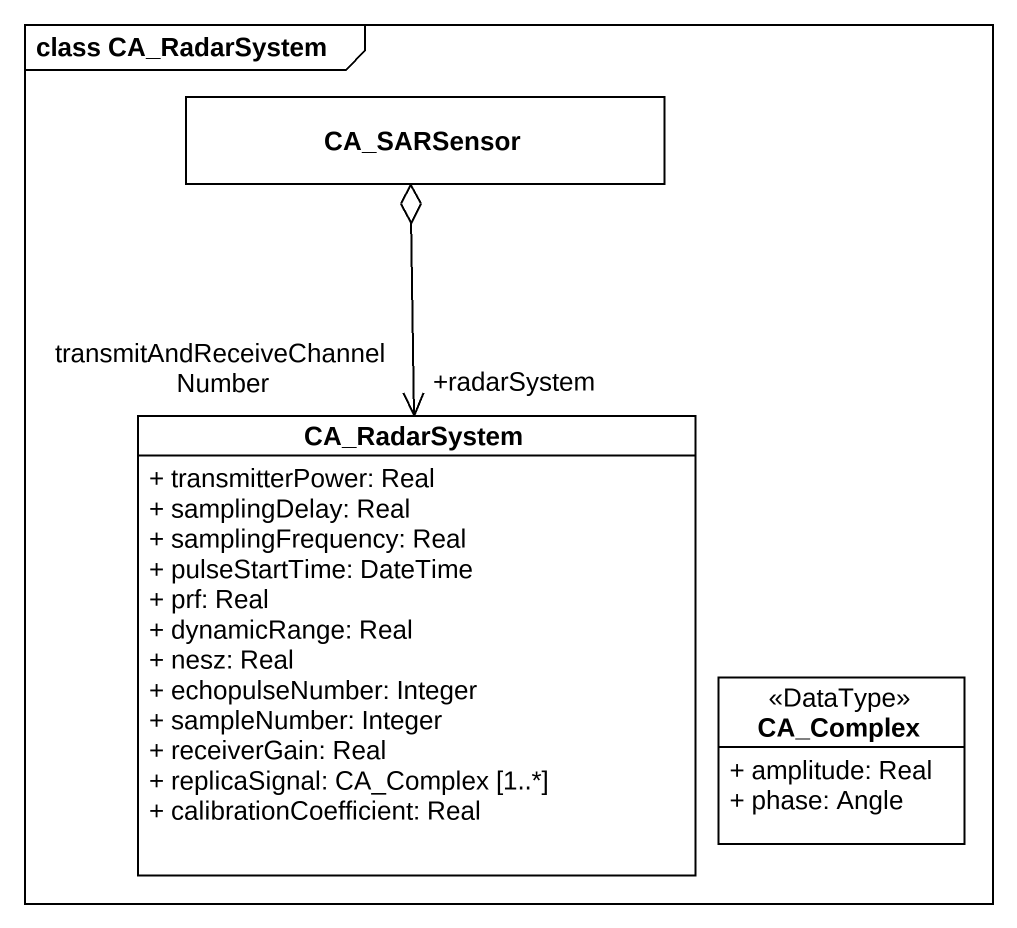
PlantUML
@startuml
mainframe class CA_RadarSystem
hide circle
hide empty members
skinparam classAttributeIconSize 0
class CA_SARSensor
class CA_RadarSystem {
  + transmitterPower: Real
  + samplingDelay: Real
  + samplingFrequency: Real
  + pulseStartTime: DateTime
  + prf: Real
  + dynamicRange: Real
  + nesz: Real
  + echopulseNumber: Integer
  + sampleNumber: Integer
  + receiverGain: Real
  + replicaSignal: CA_Complex [1..*]
  + calibrationCoefficient: Real
}
class CA_Complex <<DataType>> {
  + amplitude: Real
  + phase: Angle
}
CA_RadarSystem "+radarSystem\ntransmitAndReceiveChannelNumber" <-up-o CA_SARSensor
@enduml
